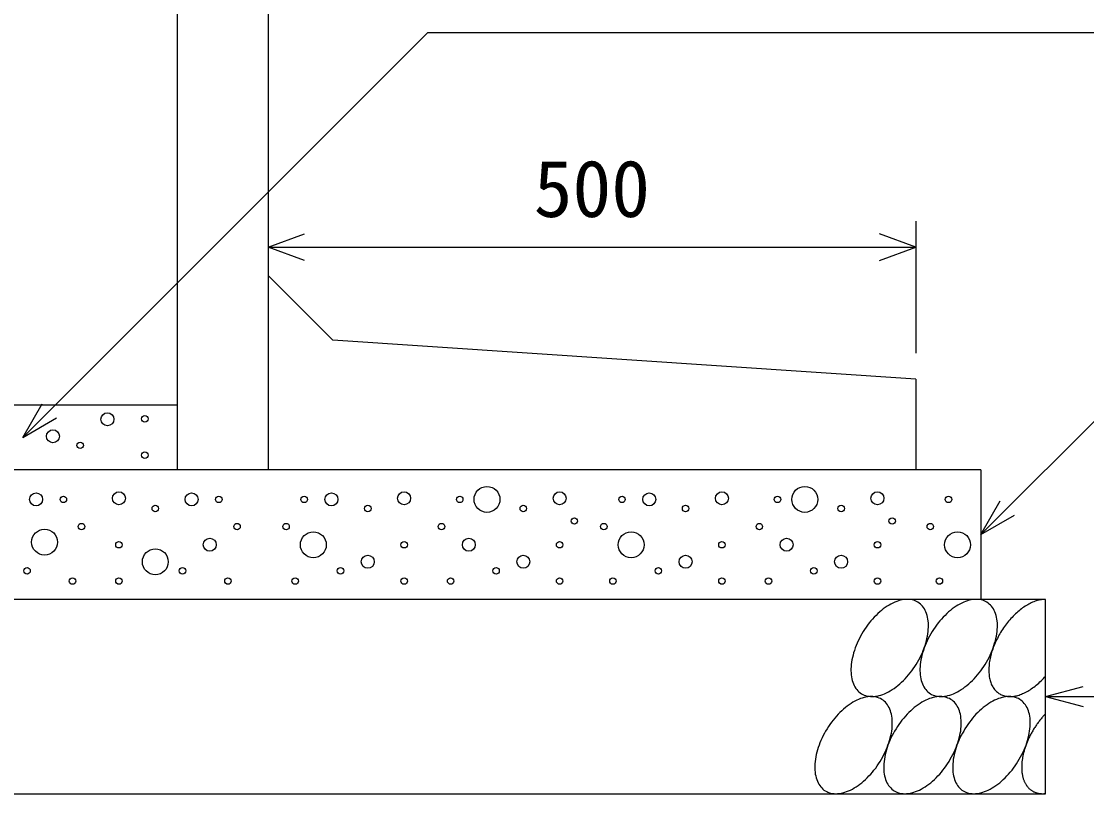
# Model space of a CAD drawing. Units: millimetres, scale not verified. Extents: x -16800 to 16800, y -5940 to 5940.
# Drawn here: x 14180 to 15002, y 2399 to 2995 of the extents above; entities that cross this region are included whole.
import ezdxf
from ezdxf.enums import TextEntityAlignment as Align

# ---------------------------------------------------------------- set-up
doc = ezdxf.new("R2010")
doc.units = ezdxf.units.MM
doc.header["$LTSCALE"] = 20
for name, color, linetype, lineweight in [('0-0_DIM', 7, 'Continuous', 25), ('0-2_HATCH', 6, 'Continuous', 25), ('0-5_OUTLINE', 3, 'Continuous', 25)]:
    doc.layers.add(name, color=color, linetype=linetype, lineweight=lineweight)
doc.styles.add('ＭＳ ゴシック', font='')
doc.styles.get('ＭＳ ゴシック').set_extended_font_data('MS Gothic')

msp = doc.modelspace()

# ---------------------------------------------------------------- linework, layer by layer
at = {"layer": '0-0_DIM'}
for p, q in [((14870, 2840.58), (14870, 2738.62)), ((14370, 2820.58), (14870, 2820.58)), ((15083.65, 2762.27), (14920, 2598.62)), ((14180.74, 2673.62), (14195.74, 2699.6)), ((14180.74, 2673.62), (14206.72, 2688.62)), ((14920, 2598.62), (14935, 2624.6)), ((14920, 2598.62), (14945.98, 2613.62)), ((14970, 2473.62), (14998.98, 2481.39)), ((14970, 2473.62), (15403.31, 2473.62)), ((14970, 2473.62), (14998.98, 2465.86))]:
    msp.add_line(p, q, dxfattribs=at)
for points in [[(14180.74, 2673.62), (14493.43, 2986.32), (15132.64, 2986.32)], [(14398.19, 2810.32), (14370, 2820.58), (14398.19, 2830.84)], [(14841.81, 2810.32), (14870, 2820.58), (14841.81, 2830.84)]]:
    msp.add_lwpolyline(points, dxfattribs=at)
at = {"layer": '0-2_HATCH'}
for points in [[(14871.5, 2546.4), (14870.5, 2546.98), (14869.4, 2547.47), (14868.3, 2547.88), (14867.1, 2548.19), (14865.9, 2548.42), (14864.7, 2548.55), (14863.4, 2548.6), (14862.1, 2548.55), (14860.7, 2548.42), (14859.3, 2548.19), (14857.9, 2547.88), (14856.5, 2547.47), (14855.1, 2546.98), (14853.6, 2546.41), (14852.2, 2545.74), (14850.7, 2545), (14849.2, 2544.17), (14847.8, 2543.26), (14846.3, 2542.28), (14844.8, 2541.22), (14843.4, 2540.09), (14842, 2538.88), (14840.6, 2537.61), (14839.2, 2536.28), (14837.8, 2534.89), (14836.5, 2533.44), (14835.2, 2531.93), (14833.9, 2530.38), (14832.7, 2528.78), (14831.5, 2527.13), (14830.4, 2525.45), (14829.3, 2523.73), (14828.2, 2521.98), (14827.2, 2520.21), (14826.3, 2518.41), (14825.4, 2516.6), (14824.6, 2514.77), (14823.8, 2512.94), (14823.1, 2511.1)], [(14924.7, 2546.4), (14923.7, 2546.98), (14922.6, 2547.47), (14921.5, 2547.88), (14920.3, 2548.19), (14919.1, 2548.42), (14917.9, 2548.55), (14916.6, 2548.6), (14915.3, 2548.55), (14913.9, 2548.42), (14912.5, 2548.19), (14911.1, 2547.88), (14909.7, 2547.47), (14908.3, 2546.98), (14906.8, 2546.41), (14905.4, 2545.74), (14903.9, 2545), (14902.4, 2544.17), (14901, 2543.26), (14899.5, 2542.28), (14898, 2541.22), (14896.6, 2540.09), (14895.2, 2538.88), (14893.8, 2537.61), (14892.4, 2536.28), (14891, 2534.89), (14889.7, 2533.44), (14888.4, 2531.93), (14887.1, 2530.38), (14885.9, 2528.78), (14884.7, 2527.13), (14883.6, 2525.45), (14882.5, 2523.73), (14881.4, 2521.98), (14880.4, 2520.21), (14879.5, 2518.41), (14878.6, 2516.6), (14877.8, 2514.77), (14877, 2512.94), (14876.3, 2511.1)], [(14970, 2548.6), (14969.1, 2548.59), (14968.3, 2548.54), (14967.4, 2548.45), (14966.5, 2548.33), (14965.6, 2548.16), (14964.7, 2547.96), (14963.8, 2547.72), (14962.8, 2547.44), (14961.9, 2547.13), (14960.9, 2546.78), (14960, 2546.39), (14959, 2545.96), (14958.1, 2545.5), (14957.1, 2545.01), (14956.2, 2544.48), (14955.2, 2543.91), (14954.2, 2543.31), (14953.3, 2542.68), (14952.3, 2542.02), (14951.4, 2541.32), (14950.4, 2540.59), (14949.5, 2539.83), (14948.6, 2539.05), (14947.7, 2538.23), (14946.7, 2537.39), (14945.8, 2536.51), (14944.9, 2535.62), (14944.1, 2534.7), (14943.2, 2533.75), (14942.3, 2532.78), (14941.5, 2531.79), (14940.7, 2530.77), (14939.8, 2529.74), (14939, 2528.69), (14938.3, 2527.61), (14937.5, 2526.53), (14936.8, 2525.42), (14936, 2524.3), (14935.3, 2523.17)], [(14878.9, 2534.89), (14878.6, 2536.28), (14878.2, 2537.61), (14877.7, 2538.88), (14877.2, 2540.08), (14876.5, 2541.22), (14875.9, 2542.28), (14875.1, 2543.26), (14874.3, 2544.17), (14873.4, 2545), (14872.5, 2545.74), (14871.5, 2546.4)], [(14932.2, 2534.89), (14931.8, 2536.28), (14931.4, 2537.61), (14930.9, 2538.88), (14930.4, 2540.08), (14929.7, 2541.22), (14929.1, 2542.28), (14928.3, 2543.26), (14927.5, 2544.17), (14926.6, 2545), (14925.7, 2545.74), (14924.7, 2546.4)], [(14845.8, 2475.79), (14847.3, 2476.45), (14848.8, 2477.2), (14850.2, 2478.02), (14851.7, 2478.93), (14853.2, 2479.92), (14854.6, 2480.98), (14856, 2482.11), (14857.5, 2483.31), (14858.9, 2484.58), (14860.3, 2485.91), (14861.6, 2487.31), (14863, 2488.76), (14864.3, 2490.26), (14865.5, 2491.82), (14866.8, 2493.42), (14867.9, 2495.06), (14869.1, 2496.74), (14870.2, 2498.46), (14871.2, 2500.21), (14872.2, 2501.98), (14873.2, 2503.78), (14874, 2505.59), (14874.9, 2507.42), (14875.6, 2509.26), (14876.3, 2511.1), (14877, 2512.94), (14877.5, 2514.77), (14878, 2516.6), (14878.5, 2518.41), (14878.8, 2520.21), (14879.1, 2521.98), (14879.4, 2523.73), (14879.5, 2525.45), (14879.6, 2527.13), (14879.6, 2528.77), (14879.6, 2530.37), (14879.4, 2531.93), (14879.2, 2533.43), (14878.9, 2534.89)], [(14899, 2475.79), (14900.5, 2476.45), (14902, 2477.2), (14903.4, 2478.02), (14904.9, 2478.93), (14906.4, 2479.92), (14907.8, 2480.98), (14909.3, 2482.11), (14910.7, 2483.31), (14912.1, 2484.58), (14913.5, 2485.91), (14914.8, 2487.31), (14916.2, 2488.76), (14917.5, 2490.26), (14918.7, 2491.82), (14920, 2493.42), (14921.1, 2495.06), (14922.3, 2496.74), (14923.4, 2498.46), (14924.4, 2500.21), (14925.4, 2501.98), (14926.4, 2503.78), (14927.2, 2505.59), (14928.1, 2507.42), (14928.8, 2509.26), (14929.5, 2511.1), (14930.2, 2512.94), (14930.7, 2514.77), (14931.3, 2516.6), (14931.7, 2518.41), (14932.1, 2520.21), (14932.4, 2521.98), (14932.6, 2523.73), (14932.7, 2525.45), (14932.8, 2527.13), (14932.8, 2528.77), (14932.8, 2530.37), (14932.6, 2531.93), (14932.4, 2533.43), (14932.2, 2534.89)], [(14935.3, 2523.17), (14934.7, 2522.03), (14934, 2520.87), (14933.4, 2519.7), (14932.8, 2518.53), (14932.2, 2517.35), (14931.6, 2516.16), (14931.1, 2514.96), (14930.6, 2513.77), (14930.1, 2512.57), (14929.6, 2511.36), (14929.2, 2510.16), (14928.8, 2508.96), (14928.4, 2507.76), (14928.1, 2506.56), (14927.8, 2505.37), (14927.5, 2504.19), (14927.2, 2503.01), (14927, 2501.84), (14926.8, 2500.68), (14926.6, 2499.53), (14926.5, 2498.39), (14926.4, 2497.26), (14926.3, 2496.15), (14926.3, 2495.06), (14926.2, 2493.98), (14926.3, 2492.92), (14926.3, 2491.88), (14926.4, 2490.85), (14926.5, 2489.85), (14926.6, 2488.87), (14926.8, 2487.91), (14927, 2486.98), (14927.2, 2486.07), (14927.5, 2485.19), (14927.8, 2484.33), (14928.1, 2483.5), (14928.4, 2482.7), (14928.8, 2481.93), (14929.2, 2481.19)], [(14823.1, 2511.1), (14822.5, 2509.26), (14821.9, 2507.42), (14821.4, 2505.6), (14821, 2503.78), (14820.6, 2501.99), (14820.3, 2500.21), (14820.1, 2498.47), (14819.9, 2496.75), (14819.8, 2495.07), (14819.8, 2493.42), (14819.9, 2491.82), (14820, 2490.26), (14820.2, 2488.76), (14820.5, 2487.31), (14820.8, 2485.91), (14821.3, 2484.58), (14821.7, 2483.31), (14822.3, 2482.11), (14822.9, 2480.98), (14823.6, 2479.92), (14824.3, 2478.93), (14825.1, 2478.03), (14826, 2477.2), (14826.9, 2476.45), (14827.9, 2475.79), (14828.9, 2475.21), (14830, 2474.72), (14831.1, 2474.32), (14832.3, 2474), (14833.5, 2473.78), (14834.8, 2473.64), (14836.1, 2473.6), (14837.4, 2473.64), (14838.7, 2473.78), (14840.1, 2474), (14841.5, 2474.32), (14842.9, 2474.72), (14844.4, 2475.21), (14845.8, 2475.79)], [(14876.3, 2511.1), (14875.7, 2509.26), (14875.1, 2507.42), (14874.6, 2505.6), (14874.2, 2503.78), (14873.8, 2501.99), (14873.5, 2500.21), (14873.3, 2498.47), (14873.1, 2496.75), (14873, 2495.07), (14873, 2493.42), (14873.1, 2491.82), (14873.2, 2490.26), (14873.4, 2488.76), (14873.7, 2487.31), (14874.1, 2485.91), (14874.5, 2484.58), (14875, 2483.31), (14875.5, 2482.11), (14876.1, 2480.98), (14876.8, 2479.92), (14877.5, 2478.93), (14878.4, 2478.03), (14879.2, 2477.2), (14880.1, 2476.45), (14881.1, 2475.79), (14882.1, 2475.21), (14883.2, 2474.72), (14884.4, 2474.32), (14885.5, 2474), (14886.7, 2473.78), (14888, 2473.64), (14889.3, 2473.6), (14890.6, 2473.64), (14892, 2473.78), (14893.3, 2474), (14894.7, 2474.32), (14896.2, 2474.72), (14897.6, 2475.21), (14899, 2475.79)], [(14960, 2480.21), (14960.9, 2480.91), (14961.9, 2481.64), (14962.8, 2482.4), (14963.8, 2483.19), (14964.7, 2484.01), (14965.6, 2484.85), (14966.5, 2485.72), (14967.4, 2486.62), (14968.3, 2487.55), (14969.1, 2488.49), (14970, 2489.46)], [(14929.2, 2481.19), (14929.6, 2480.48), (14930.1, 2479.8), (14930.6, 2479.16), (14931.1, 2478.54), (14931.6, 2477.96), (14932.2, 2477.42), (14932.8, 2476.91), (14933.4, 2476.43), (14934, 2475.99), (14934.7, 2475.58), (14935.3, 2475.22), (14936, 2474.89), (14936.8, 2474.59), (14937.5, 2474.33), (14938.3, 2474.12), (14939, 2473.94), (14939.8, 2473.79), (14940.7, 2473.69), (14941.5, 2473.62), (14942.3, 2473.6), (14943.2, 2473.61), (14944.1, 2473.66), (14944.9, 2473.75), (14945.8, 2473.88), (14946.7, 2474.04), (14947.7, 2474.24), (14948.6, 2474.49), (14949.5, 2474.77), (14950.4, 2475.08), (14951.4, 2475.44), (14952.3, 2475.83), (14953.3, 2476.25), (14954.2, 2476.72), (14955.2, 2477.21), (14956.2, 2477.75), (14957.1, 2478.31), (14958.1, 2478.91), (14959, 2479.55), (14960, 2480.21)], [(14843.7, 2471.41), (14842.6, 2471.99), (14841.5, 2472.48), (14840.4, 2472.89), (14839.2, 2473.2), (14838, 2473.43), (14836.8, 2473.56), (14835.5, 2473.61), (14834.2, 2473.56), (14832.8, 2473.43), (14831.4, 2473.2), (14830, 2472.89), (14828.6, 2472.48), (14827.2, 2471.99), (14825.7, 2471.42), (14824.3, 2470.75), (14822.8, 2470.01), (14821.3, 2469.18), (14819.9, 2468.27), (14818.4, 2467.29), (14817, 2466.23), (14815.5, 2465.1), (14814.1, 2463.89), (14812.7, 2462.62), (14811.3, 2461.29), (14809.9, 2459.9), (14808.6, 2458.45), (14807.3, 2456.94), (14806, 2455.39), (14804.8, 2453.79), (14803.6, 2452.14), (14802.5, 2450.46), (14801.4, 2448.74), (14800.3, 2446.99), (14799.3, 2445.22), (14798.4, 2443.42), (14797.5, 2441.61), (14796.7, 2439.78), (14795.9, 2437.95), (14795.2, 2436.11)], [(14851.1, 2459.89), (14850.7, 2461.29), (14850.3, 2462.62), (14849.8, 2463.89), (14849.3, 2465.09), (14848.6, 2466.23), (14848, 2467.29), (14847.2, 2468.27), (14846.4, 2469.18), (14845.5, 2470.01), (14844.6, 2470.75), (14843.7, 2471.41)], [(14896.9, 2471.41), (14895.8, 2471.99), (14894.7, 2472.48), (14893.6, 2472.89), (14892.5, 2473.2), (14891.2, 2473.43), (14890, 2473.56), (14888.7, 2473.61), (14887.4, 2473.56), (14886, 2473.43), (14884.6, 2473.2), (14883.2, 2472.89), (14881.8, 2472.48), (14880.4, 2471.99), (14878.9, 2471.42), (14877.5, 2470.75), (14876, 2470.01), (14874.5, 2469.18), (14873.1, 2468.27), (14871.6, 2467.29), (14870.2, 2466.23), (14868.7, 2465.1), (14867.3, 2463.89), (14865.9, 2462.62), (14864.5, 2461.29), (14863.1, 2459.9), (14861.8, 2458.45), (14860.5, 2456.94), (14859.2, 2455.39), (14858, 2453.79), (14856.8, 2452.14), (14855.7, 2450.46), (14854.6, 2448.74), (14853.5, 2446.99), (14852.6, 2445.22), (14851.6, 2443.42), (14850.7, 2441.61), (14849.9, 2439.78), (14849.1, 2437.95), (14848.4, 2436.11)], [(14904.3, 2459.89), (14903.9, 2461.29), (14903.5, 2462.62), (14903, 2463.89), (14902.5, 2465.09), (14901.9, 2466.23), (14901.2, 2467.29), (14900.4, 2468.27), (14899.6, 2469.18), (14898.8, 2470.01), (14897.8, 2470.75), (14896.9, 2471.41)], [(14950.1, 2471.41), (14949, 2471.99), (14948, 2472.48), (14946.8, 2472.89), (14945.7, 2473.2), (14944.4, 2473.43), (14943.2, 2473.56), (14941.9, 2473.61), (14940.6, 2473.56), (14939.2, 2473.43), (14937.9, 2473.2), (14936.5, 2472.89), (14935, 2472.48), (14933.6, 2471.99), (14932.1, 2471.42), (14930.7, 2470.75), (14929.2, 2470.01), (14927.8, 2469.18), (14926.3, 2468.27), (14924.8, 2467.29), (14923.4, 2466.23), (14921.9, 2465.1), (14920.5, 2463.89), (14919.1, 2462.62), (14917.7, 2461.29), (14916.3, 2459.9), (14915, 2458.45), (14913.7, 2456.94), (14912.5, 2455.39), (14911.2, 2453.79), (14910, 2452.14), (14908.9, 2450.46), (14907.8, 2448.74), (14906.8, 2446.99), (14905.8, 2445.22), (14904.8, 2443.42), (14903.9, 2441.61), (14903.1, 2439.78), (14902.4, 2437.95), (14901.6, 2436.11)], [(14957.5, 2459.89), (14957.1, 2461.29), (14956.7, 2462.62), (14956.2, 2463.89), (14955.7, 2465.09), (14955.1, 2466.23), (14954.4, 2467.29), (14953.6, 2468.27), (14952.8, 2469.18), (14952, 2470.01), (14951, 2470.75), (14950.1, 2471.41)], [(14817.9, 2400.8), (14819.4, 2401.46), (14820.9, 2402.21), (14822.3, 2403.03), (14823.8, 2403.94), (14825.3, 2404.93), (14826.7, 2405.99), (14828.2, 2407.12), (14829.6, 2408.32), (14831, 2409.59), (14832.4, 2410.92), (14833.7, 2412.32), (14835.1, 2413.77), (14836.4, 2415.27), (14837.6, 2416.83), (14838.9, 2418.43), (14840, 2420.07), (14841.2, 2421.75), (14842.3, 2423.47), (14843.3, 2425.22), (14844.3, 2426.99), (14845.3, 2428.79), (14846.1, 2430.6), (14847, 2432.43), (14847.7, 2434.26), (14848.4, 2436.1), (14849.1, 2437.94), (14849.6, 2439.78), (14850.2, 2441.61), (14850.6, 2443.42), (14851, 2445.22), (14851.3, 2446.99), (14851.5, 2448.74), (14851.6, 2450.46), (14851.7, 2452.14), (14851.7, 2453.78), (14851.7, 2455.38), (14851.5, 2456.94), (14851.3, 2458.44), (14851.1, 2459.89)], [(14871.2, 2400.8), (14872.6, 2401.46), (14874.1, 2402.21), (14875.5, 2403.03), (14877, 2403.94), (14878.5, 2404.93), (14879.9, 2405.99), (14881.4, 2407.12), (14882.8, 2408.32), (14884.2, 2409.59), (14885.6, 2410.92), (14886.9, 2412.32), (14888.3, 2413.77), (14889.6, 2415.27), (14890.8, 2416.83), (14892.1, 2418.43), (14893.3, 2420.07), (14894.4, 2421.75), (14895.5, 2423.47), (14896.5, 2425.22), (14897.5, 2426.99), (14898.5, 2428.79), (14899.4, 2430.6), (14900.2, 2432.43), (14900.9, 2434.26), (14901.6, 2436.1), (14902.3, 2437.94), (14902.9, 2439.78), (14903.4, 2441.61), (14903.8, 2443.42), (14904.2, 2445.22), (14904.5, 2446.99), (14904.7, 2448.74), (14904.8, 2450.46), (14904.9, 2452.14), (14904.9, 2453.78), (14904.9, 2455.38), (14904.7, 2456.94), (14904.5, 2458.44), (14904.3, 2459.89)], [(14924.4, 2400.8), (14925.8, 2401.46), (14927.3, 2402.21), (14928.8, 2403.03), (14930.2, 2403.94), (14931.7, 2404.93), (14933.1, 2405.99), (14934.6, 2407.12), (14936, 2408.32), (14937.4, 2409.59), (14938.8, 2410.92), (14940.2, 2412.32), (14941.5, 2413.77), (14942.8, 2415.27), (14944.1, 2416.83), (14945.3, 2418.43), (14946.5, 2420.07), (14947.6, 2421.75), (14948.7, 2423.47), (14949.7, 2425.22), (14950.7, 2426.99), (14951.7, 2428.79), (14952.6, 2430.6), (14953.4, 2432.43), (14954.2, 2434.26), (14954.9, 2436.1), (14955.5, 2437.94), (14956.1, 2439.78), (14956.6, 2441.61), (14957, 2443.42), (14957.4, 2445.22), (14957.7, 2446.99), (14957.9, 2448.74), (14958.1, 2450.46), (14958.1, 2452.14), (14958.2, 2453.78), (14958.1, 2455.38), (14958, 2456.94), (14957.8, 2458.44), (14957.5, 2459.89)], [(14970, 2460.36), (14969.5, 2459.83), (14969, 2459.29), (14968.5, 2458.75), (14968, 2458.19), (14967.5, 2457.63), (14967, 2457.06), (14966.5, 2456.49), (14966.1, 2455.91), (14965.6, 2455.32), (14965.1, 2454.72), (14964.7, 2454.12), (14964.2, 2453.51), (14963.8, 2452.9), (14963.3, 2452.28), (14962.9, 2451.65), (14962.5, 2451.02), (14962.1, 2450.39), (14961.6, 2449.75), (14961.2, 2449.1), (14960.8, 2448.45), (14960.4, 2447.8), (14960.1, 2447.14), (14959.7, 2446.48), (14959.3, 2445.81), (14958.9, 2445.15), (14958.6, 2444.48), (14958.2, 2443.8), (14957.9, 2443.12), (14957.5, 2442.45), (14957.2, 2441.77), (14956.9, 2441.08), (14956.6, 2440.4), (14956.3, 2439.71), (14956, 2439.02), (14955.7, 2438.34), (14955.4, 2437.65), (14955.2, 2436.96), (14954.9, 2436.27), (14954.7, 2435.58)], [(14795.2, 2436.11), (14794.6, 2434.27), (14794, 2432.43), (14793.5, 2430.61), (14793.1, 2428.79), (14792.7, 2427), (14792.4, 2425.22), (14792.2, 2423.47), (14792, 2421.76), (14791.9, 2420.07), (14791.9, 2418.43), (14792, 2416.83), (14792.1, 2415.27), (14792.3, 2413.77), (14792.6, 2412.32), (14793, 2410.92), (14793.4, 2409.59), (14793.9, 2408.32), (14794.4, 2407.12), (14795, 2405.99), (14795.7, 2404.93), (14796.5, 2403.94), (14797.3, 2403.04), (14798.1, 2402.21), (14799, 2401.46), (14800, 2400.8), (14801.1, 2400.22), (14802.1, 2399.73), (14803.3, 2399.33), (14804.4, 2399.01), (14805.6, 2398.79), (14806.9, 2398.65), (14808.2, 2398.61), (14809.5, 2398.65), (14810.9, 2398.79), (14812.2, 2399.01), (14813.6, 2399.33), (14815.1, 2399.73), (14816.5, 2400.22), (14817.9, 2400.8)], [(14848.4, 2436.11), (14847.8, 2434.27), (14847.2, 2432.43), (14846.7, 2430.61), (14846.3, 2428.79), (14845.9, 2427), (14845.6, 2425.22), (14845.4, 2423.47), (14845.2, 2421.76), (14845.2, 2420.07), (14845.1, 2418.43), (14845.2, 2416.83), (14845.3, 2415.27), (14845.5, 2413.77), (14845.8, 2412.32), (14846.2, 2410.92), (14846.6, 2409.59), (14847.1, 2408.32), (14847.6, 2407.12), (14848.2, 2405.99), (14848.9, 2404.93), (14849.7, 2403.94), (14850.5, 2403.04), (14851.3, 2402.21), (14852.3, 2401.46), (14853.2, 2400.8), (14854.3, 2400.22), (14855.3, 2399.73), (14856.5, 2399.33), (14857.6, 2399.01), (14858.9, 2398.79), (14860.1, 2398.65), (14861.4, 2398.61), (14862.7, 2398.65), (14864.1, 2398.79), (14865.4, 2399.01), (14866.8, 2399.33), (14868.3, 2399.73), (14869.7, 2400.22), (14871.2, 2400.8)], [(14901.6, 2436.11), (14901, 2434.27), (14900.4, 2432.43), (14899.9, 2430.61), (14899.5, 2428.79), (14899.1, 2427), (14898.8, 2425.22), (14898.6, 2423.47), (14898.5, 2421.76), (14898.4, 2420.07), (14898.4, 2418.43), (14898.4, 2416.83), (14898.5, 2415.27), (14898.8, 2413.77), (14899, 2412.32), (14899.4, 2410.92), (14899.8, 2409.59), (14900.3, 2408.32), (14900.8, 2407.12), (14901.4, 2405.99), (14902.1, 2404.93), (14902.9, 2403.94), (14903.7, 2403.04), (14904.5, 2402.21), (14905.5, 2401.46), (14906.4, 2400.8), (14907.5, 2400.22), (14908.5, 2399.73), (14909.7, 2399.33), (14910.8, 2399.01), (14912.1, 2398.79), (14913.3, 2398.65), (14914.6, 2398.61), (14915.9, 2398.65), (14917.3, 2398.79), (14918.7, 2399.01), (14920.1, 2399.33), (14921.5, 2399.73), (14922.9, 2400.22), (14924.4, 2400.8)], [(14954.7, 2435.58), (14954.4, 2434.89), (14954.2, 2434.2), (14954, 2433.51), (14953.8, 2432.82), (14953.6, 2432.14), (14953.4, 2431.45), (14953.2, 2430.77), (14953, 2430.09), (14952.8, 2429.41), (14952.7, 2428.73), (14952.5, 2428.05), (14952.4, 2427.38), (14952.3, 2426.71), (14952.2, 2426.04), (14952.1, 2425.38), (14952, 2424.72), (14951.9, 2424.07), (14951.8, 2423.42), (14951.7, 2422.77), (14951.7, 2422.13), (14951.6, 2421.49), (14951.6, 2420.86), (14951.6, 2420.23), (14951.6, 2419.61), (14951.6, 2418.99), (14951.6, 2418.38), (14951.6, 2417.77), (14951.6, 2417.17), (14951.6, 2416.58), (14951.7, 2416), (14951.7, 2415.42), (14951.8, 2414.85), (14951.9, 2414.28), (14952, 2413.72), (14952.1, 2413.17), (14952.2, 2412.63), (14952.3, 2412.1), (14952.4, 2411.57), (14952.5, 2411.05)], [(14952.5, 2411.05), (14952.7, 2410.55), (14952.8, 2410.05), (14953, 2409.55), (14953.2, 2409.07), (14953.4, 2408.6), (14953.6, 2408.13), (14953.8, 2407.68), (14954, 2407.23), (14954.2, 2406.8), (14954.4, 2406.37), (14954.7, 2405.96), (14954.9, 2405.55), (14955.2, 2405.16), (14955.4, 2404.77), (14955.7, 2404.4), (14956, 2404.04), (14956.3, 2403.68), (14956.6, 2403.34), (14956.9, 2403.01), (14957.2, 2402.69), (14957.5, 2402.39), (14957.9, 2402.09), (14958.2, 2401.81), (14958.6, 2401.53), (14958.9, 2401.27), (14959.3, 2401.02), (14959.7, 2400.78), (14960.1, 2400.56), (14960.4, 2400.35), (14960.8, 2400.14), (14961.2, 2399.95), (14961.6, 2399.78), (14962.1, 2399.61), (14962.5, 2399.46), (14962.9, 2399.32), (14963.3, 2399.19), (14963.8, 2399.08), (14964.2, 2398.97), (14964.7, 2398.88)], [(14964.7, 2398.88), (14965.1, 2398.81), (14965.6, 2398.74), (14966.1, 2398.69), (14966.5, 2398.65), (14967, 2398.62), (14967.5, 2398.61), (14968, 2398.61), (14968.5, 2398.62), (14969, 2398.64), (14969.5, 2398.68), (14970, 2398.73)]]:
    msp.add_lwpolyline(points, dxfattribs=at)
for centre, radius in [((14246.09, 2687.65), 5), ((14274.95, 2687.93), 2.5), ((14204.04, 2674.52), 5), ((14225.07, 2667.51), 2.5), ((14274.95, 2659.92), 2.5), ((14191.04, 2625.8), 5), ((14254.97, 2626.67), 5), ((14311.04, 2625.8), 5), ((14418.96, 2625.8), 5), ((14475.03, 2626.67), 5), ((14538.96, 2625.8), 10), ((14595.03, 2626.67), 5), ((14664.18, 2625.8), 5), ((14720.26, 2626.67), 5), ((14784.18, 2625.8), 10), ((14840.26, 2626.67), 5), ((14212.07, 2625.8), 2.5), ((14332.07, 2625.8), 2.5), ((14397.93, 2625.8), 2.5), ((14517.93, 2625.8), 2.5), ((14643.15, 2625.8), 2.5), ((14763.15, 2625.8), 2.5), ((14895.08, 2625.8), 2.5), ((14283.01, 2618.8), 2.5), ((14446.99, 2618.8), 2.5), ((14566.99, 2618.8), 2.5), ((14692.22, 2618.8), 2.5), ((14812.22, 2618.8), 2.5), ((14226.09, 2604.79), 2.5), ((14346.09, 2604.79), 2.5), ((14383.91, 2604.79), 2.5), ((14503.91, 2604.79), 2.5), ((14606.37, 2609.11), 2.5), ((14629.13, 2604.79), 2.5), ((14749.13, 2604.79), 2.5), ((14851.6, 2609.11), 2.5), ((14881.06, 2604.79), 2.5), ((14197.58, 2592.79), 10), ((14404.94, 2590.78), 10), ((14650.16, 2590.78), 10), ((14902.09, 2590.78), 10), ((14254.97, 2590.78), 2.5), ((14325.06, 2590.78), 5), ((14475.03, 2590.78), 2.5), ((14524.94, 2590.78), 5), ((14595.03, 2590.78), 2.5), ((14720.26, 2590.78), 2.5), ((14770.16, 2590.78), 5), ((14840.26, 2590.78), 2.5), ((14283.01, 2577.65), 10), ((14446.99, 2577.65), 5), ((14566.99, 2577.65), 5), ((14692.22, 2577.65), 5), ((14812.22, 2577.65), 5), ((14184.03, 2570.65), 2.5), ((14219.08, 2562.77), 2.5), ((14254.97, 2562.77), 2.5), ((14304.03, 2570.65), 2.5), ((14339.08, 2562.77), 2.5), ((14390.92, 2562.77), 2.5), ((14425.97, 2570.65), 2.5), ((14475.03, 2562.77), 2.5), ((14510.92, 2562.77), 2.5), ((14545.97, 2570.65), 2.5), ((14595.03, 2562.77), 2.5), ((14636.14, 2562.77), 2.5), ((14671.19, 2570.65), 2.5), ((14720.26, 2562.77), 2.5), ((14756.14, 2562.77), 2.5), ((14791.19, 2570.65), 2.5), ((14840.26, 2562.77), 2.5), ((14888.07, 2562.77), 2.5)]:
    msp.add_circle(centre, radius, dxfattribs=at)
at = {"layer": '0-5_OUTLINE'}
for p, q in [((14370, 3439.12), (14370, 2648.62)), ((14300, 3378.62), (14300, 2648.62)), ((14870, 2718.62), (14870, 2648.62)), ((14300, 2698.62), (14000, 2698.62)), ((14920, 2648.62), (13880, 2648.62)), ((14870, 2648.62), (14300, 2648.62)), ((14920, 2648.62), (14920, 2548.62)), ((14970, 2548.62), (13830, 2548.62))]:
    msp.add_line(p, q, dxfattribs=at)
for points in [[(14870, 2718.62), (14420, 2748.62), (14370, 2798.62)], [(13830, 2398.62), (14970, 2398.62), (14970, 2548.62)]]:
    msp.add_lwpolyline(points, dxfattribs=at)

# ---------------------------------------------------------------- texts
at = {"layer": '0-0_DIM', "style": 'ＭＳ ゴシック'}
msp.add_text('500', height=43.99, dxfattribs=at).set_placement((14575, 2830.58), align=Align.BOTTOM_LEFT)

doc.saveas('drawing.dxf')
